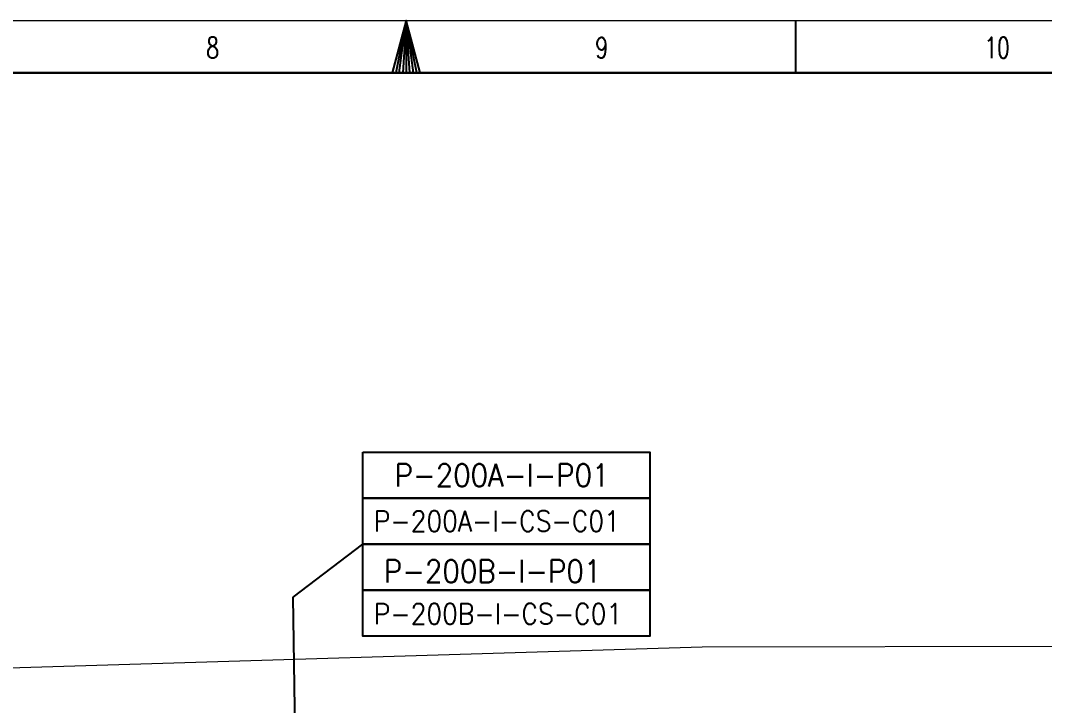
# Model space of a CAD drawing. Header units: inches. Extents: x -430764 to 624329, y 7374 to 217374.
# Drawn here: x -300668 to -251817, y 184711 to 217374 of the extents above; entities that cross this region are included whole.
import ezdxf

# ---------------------------------------------------------------- set-up
doc = ezdxf.new("R2010")
doc.units = ezdxf.units.IN
doc.header["$MEASUREMENT"] = 0
doc.layers.add('_Auto', color=7, linetype='Continuous')
doc.layers.add('Cables', color=7, linetype='Continuous')
doc.layers.add('CABLETRAYLAYOUT-EMBED 2_DWG$0$DwgTemplate', color=7, linetype='Continuous', lineweight=9)
doc.styles.add('HZTXT', font='simplexs.shx', dxfattribs={"width": 0.7, "bigfont": 'hztxt.shx'})
doc.styles.get("Standard").update_dxf_attribs({"font": 'arial.ttf'})
doc.styles.add('TEG BORDER', font='txt_qlt.shx', dxfattribs={"width": 0.7, "bigfont": 'hztxt.shx'})
doc.dimstyles.get("Standard").update_dxf_attribs({"dimtxt": 0.18, "dimasz": 0.18, "dimexe": 0.18, "dimexo": 0.0625, "dimgap": 0.09, "dimtad": 0, "dimtih": 1, "dimtoh": 1, "dimdec": 4, "dimzin": 0, "dimdsep": 46, "dimtxsty": 'Standard', "dimcen": 0.09, "dimadec": 0, "dimazin": 0, "dimtfac": 1, "dimtdec": 4, "dimtofl": 0, "dimtmove": 0, "dimatfit": 3, "dimfxl": 1, "dimtolj": 1, "dimtzin": 0, "dimarcsym": 0})

# ---------------------------------------------------------------- blocks, each defined once
blk = doc.blocks.new('TEG BORDER A2')
for p, q in [((297, 420), (297, 415)), ((334.125, 420), (334.125, 415))]:
    blk.add_line(p, q)
at = {"linetype": 'Continuous'}
blk.add_line((489, 415), (5, 415), dxfattribs=at)
at = {"color": 5, "lineweight": 15}
blk.add_lwpolyline([(0, 420), (594, 420), (594, 0), (0, 0)], close=True, dxfattribs=at)
blk.add_lwpolyline([(297, 420), (295.66, 415), (298.34, 415), (297, 420), (295.995, 415), (296.33, 415), (297, 420), (296.665, 415), (297.335, 415), (297, 420), (297.67, 415), (298.005, 415), (297, 420)])
blk.add_lwpolyline([(5, 415), (589, 415), (589, 5), (5, 5)], close=True)
at = {"char_height": 2, "width": 2, "attachment_point": 1, "style": 'TEG BORDER'}
for s, insert in [('8', (277.922, 418.407)), ('9', (315.047, 418.407)), ('\\pi2.2204e-016;10', (352.172, 418.407))]:
    blk.add_mtext(s, dxfattribs=dict(at, insert=insert))

msp = doc.modelspace()

# ---------------------------------------------------------------- linework, layer by layer
at = {"layer": '_Auto', "color": 7, "linetype": 'Continuous'}
for points in [[(-284344, 196790), (-270644, 196790), (-270644, 194595), (-284344, 194595)], [(-284344, 194595), (-270644, 194595), (-270644, 192400), (-284344, 192400)], [(-284344, 192400), (-270644, 192400), (-270644, 190205), (-284344, 190205)], [(-284344, 190205), (-270644, 190205), (-270644, 188010), (-284344, 188010)]]:
    msp.add_lwpolyline(points, close=True, dxfattribs=at)
at = {"layer": 'CABLETRAYLAYOUT-EMBED 2_DWG$0$DwgTemplate', "color": 252, "linetype": 'Continuous'}
for p, q in [((-314176, 186109), (-268155, 187515)), ((-268155, 187515), (-222321, 187562))]:
    msp.add_line(p, q, dxfattribs=at)

# ---------------------------------------------------------------- block references
at = {"xscale": 500, "yscale": 500, "zscale": 500}
msp.add_blockref('TEG BORDER A2', (-430764, 7374), dxfattribs=at)

# ---------------------------------------------------------------- texts
at = {"layer": '_Auto', "color": 7, "style": 'HZTXT', "width": 0.9}
for s, height, p in [('P-200A-I-P01', 1080, (-282817, 195150)), ('P-200A-I-CS-C01', 972, (-283814, 193015)), ('P-200B-I-P01', 1080, (-283332, 190570)), ('P-200B-I-CS-C01', 972, (-283816, 188595))]:
    msp.add_text(s, height=height, dxfattribs=at).set_placement(p)

# ---------------------------------------------------------------- leaders
at = {"layer": 'Cables'}
msp.add_leader([(-287534, 182156), (-287666, 189874), (-284344, 192400)], dimstyle='Standard', override={"dimasz": 1000, "dimgap": 0.09, "dimtad": 0}, dxfattribs=at)

doc.saveas('drawing.dxf')
